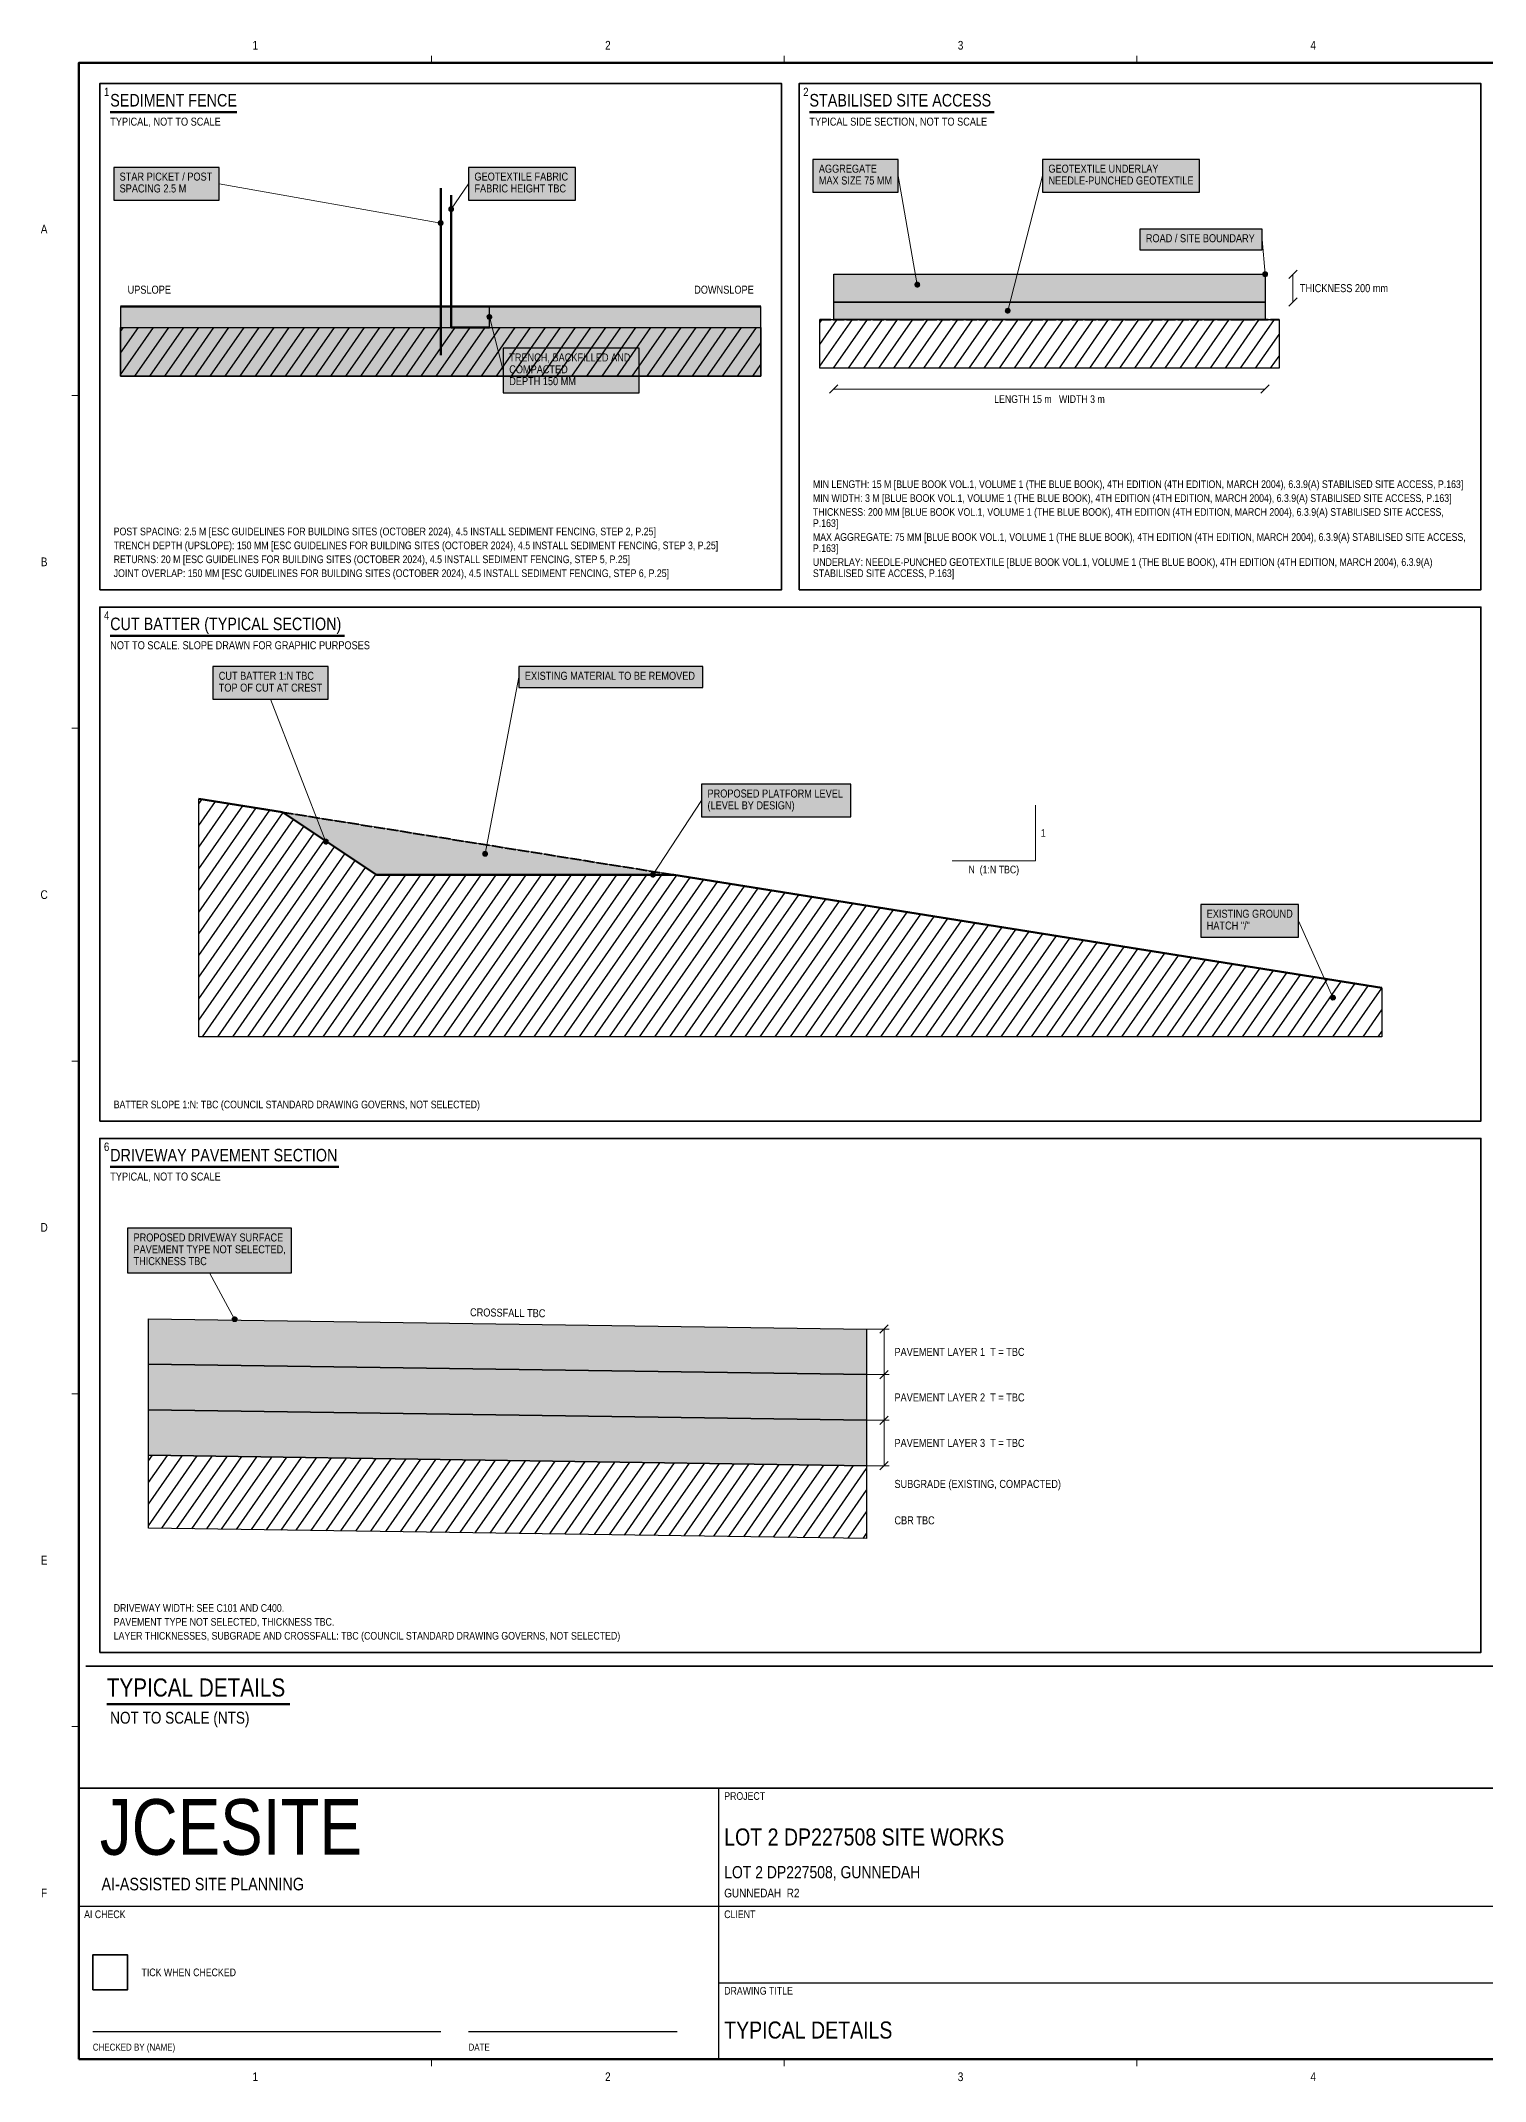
# Paper-space layout 'C600' of a CAD drawing. Header units: metres, sheet in millimetres. Extents: x 9 to 837, y 4 to 590.
# Drawn here: x 9 to 424, y 4 to 590 of the extents above; entities that cross this region are included whole.
import ezdxf
from ezdxf.enums import TextEntityAlignment as Align

# ---------------------------------------------------------------- set-up
doc = ezdxf.new("R2010")
doc.units = ezdxf.units.M
doc.header["$LTSCALE"] = 2.5
doc.linetypes.add('DASHED', pattern=[1.524, 1.27, -0.254])
for name, color, linetype, lineweight in [('JCS-ANNO-DETL-HATCH', 7, 'CONTINUOUS', 25), ('JCS-ANNO-DETL-LINE', 7, 'CONTINUOUS', 25), ('JCS-ANNO-DIMS-LINE', 7, 'CONTINUOUS', 18), ('JCS-ANNO-DIMS-TEXT', 7, 'CONTINUOUS', 18), ('JCS-ANNO-NOTE-HATCH', 7, 'CONTINUOUS', 18), ('JCS-ANNO-NOTE-LINE', 7, 'CONTINUOUS', 18), ('JCS-ANNO-NOTE-TEXT', 7, 'CONTINUOUS', 18), ('JCS-FRAM-AICK-LINE', 1, 'CONTINUOUS', 35), ('JCS-FRAM-GRID-LINE', 8, 'CONTINUOUS', 9), ('JCS-FRAM-GRID-TEXT', 8, 'CONTINUOUS', 9), ('JCS-FRAM-TTLB-LINE', 7, 'CONTINUOUS', 25), ('JCS-FRAM-TTLB-TEXT', 7, 'CONTINUOUS', 25), ('JCS-SITE-EART-LINE', 4, 'CONTINUOUS', 25)]:
    doc.layers.add(name, color=color, linetype=linetype, lineweight=lineweight)
doc.styles.add('ARIAL NARROW', font='arialn.ttf')

psp = doc.layouts.new('C600')

# ---------------------------------------------------------------- hatches: boundary and pattern name
at = {"layer": 'JCS-ANNO-DETL-HATCH', "true_color": 0xbdbdbd}
psp.add_hatch(color=7, dxfattribs=at).paths.add_polyline_path([(237, 523.18), (361, 523.18), (361, 515.18), (237, 515.18)])
at = {"layer": 'JCS-ANNO-DETL-HATCH', "true_color": 0xf5f5f5}
psp.add_hatch(color=7, dxfattribs=at).paths.add_polyline_path([(32, 493.9), (216, 493.9), (216, 513.9), (32, 513.9)])
at = {"layer": 'JCS-ANNO-DETL-HATCH', "true_color": 0xe6e6e6}
psp.add_hatch(color=7, dxfattribs=at).paths.add_polyline_path([(237, 515.18), (361, 515.18), (361, 510.18), (237, 510.18)])
at = {"layer": 'JCS-ANNO-DETL-HATCH', "true_color": 0x000000}
h = psp.add_hatch(dxfattribs=at)
h.set_pattern_fill('ANSI31', scale=1.12, angle=10.17)
h.paths.add_polyline_path([(32, 507.9), (216, 507.9), (216, 493.9), (32, 493.9)])
h = psp.add_hatch(dxfattribs=at)
h.set_pattern_fill('ANSI31', scale=1.12, angle=10.17)
h.paths.add_polyline_path([(233, 510.18), (365, 510.18), (365, 496.18), (233, 496.18)])
h = psp.add_hatch(dxfattribs=at)
h.set_pattern_fill('ANSI31', scale=1.12, angle=10.17)
h.paths.add_polyline_path([(54.5, 372.39), (78.5, 368.55), (105.5, 350.55), (191, 350.55), (394.5, 317.99), (394.5, 303.99), (54.5, 303.99)])
at = {"layer": 'JCS-ANNO-DETL-HATCH', "true_color": 0xffffff}
psp.add_hatch(color=7, dxfattribs=at).paths.add_polyline_path([(78.5, 368.55), (105.5, 350.55), (191, 350.55)])
at = {"layer": 'JCS-ANNO-DETL-HATCH', "true_color": 0xf7f7f7}
for points in [[(40, 222.92), (246.44, 219.92), (246.44, 206.83), (40, 209.83)], [(40, 209.83), (246.44, 206.83), (246.44, 193.74), (40, 196.74)], [(40, 196.74), (246.44, 193.74), (246.44, 180.66), (40, 183.66)]]:
    psp.add_hatch(color=7, dxfattribs=at).paths.add_polyline_path(points)
at = {"layer": 'JCS-ANNO-DETL-HATCH', "true_color": 0x000000}
h = psp.add_hatch(dxfattribs=at)
h.set_pattern_fill('ANSI31', scale=1.12, angle=10.17)
h.paths.add_polyline_path([(40, 183.66), (246.44, 180.66), (246.44, 159.72), (40, 162.72)])
at = {"layer": 'JCS-ANNO-NOTE-HATCH', "true_color": 0xffffff}
for points in [[(30, 544.5), (60.33, 544.5), (60.33, 553.9), (30, 553.9)], [(132, 544.5), (162.77, 544.5), (162.77, 553.9), (132, 553.9)], [(231, 546.78), (255.48, 546.78), (255.48, 556.18), (231, 556.18)], [(297, 546.78), (342.11, 546.78), (342.11, 556.18), (297, 556.18)], [(325, 530.18), (360.15, 530.18), (360.15, 536.18), (325, 536.18)], [(142, 489.1), (181.09, 489.1), (181.09, 501.9), (142, 501.9)], [(58.5, 400.99), (91.61, 400.99), (91.61, 410.39), (58.5, 410.39)], [(146.5, 404.39), (199.36, 404.39), (199.36, 410.39), (146.5, 410.39)], [(199, 367.15), (241.91, 367.15), (241.91, 376.55), (199, 376.55)], [(342.5, 332.59), (370.63, 332.59), (370.63, 341.99), (342.5, 341.99)], [(34, 236.12), (81.16, 236.12), (81.16, 248.92), (34, 248.92)]]:
    psp.add_hatch(color=7, dxfattribs=at).paths.add_polyline_path(points)
at = {"layer": 'JCS-ANNO-NOTE-HATCH', "true_color": 0x000000}
for points in [[(127.7, 541.9), (127.68, 542.06), (127.63, 542.2), (127.55, 542.34), (127.44, 542.45), (127.3, 542.53), (127.16, 542.58), (127, 542.6), (126.84, 542.58), (126.7, 542.53), (126.56, 542.45), (126.45, 542.34), (126.37, 542.2), (126.32, 542.06), (126.3, 541.9), (126.32, 541.74), (126.37, 541.6), (126.45, 541.46), (126.56, 541.35), (126.7, 541.27), (126.84, 541.22), (127, 541.2), (127.16, 541.22), (127.3, 541.27), (127.44, 541.35), (127.55, 541.46), (127.63, 541.6), (127.68, 541.74)], [(124.7, 537.9), (124.68, 538.06), (124.63, 538.2), (124.55, 538.34), (124.44, 538.45), (124.3, 538.53), (124.16, 538.58), (124, 538.6), (123.84, 538.58), (123.7, 538.53), (123.56, 538.45), (123.45, 538.34), (123.37, 538.2), (123.32, 538.06), (123.3, 537.9), (123.32, 537.74), (123.37, 537.6), (123.45, 537.46), (123.56, 537.35), (123.7, 537.27), (123.84, 537.22), (124, 537.2), (124.16, 537.22), (124.3, 537.27), (124.44, 537.35), (124.55, 537.46), (124.63, 537.6), (124.68, 537.74)], [(361.7, 523.18), (361.68, 523.34), (361.63, 523.49), (361.55, 523.62), (361.44, 523.73), (361.3, 523.82), (361.16, 523.87), (361, 523.88), (360.84, 523.87), (360.7, 523.82), (360.56, 523.73), (360.45, 523.62), (360.37, 523.49), (360.32, 523.34), (360.3, 523.18), (360.32, 523.03), (360.37, 522.88), (360.45, 522.75), (360.56, 522.64), (360.7, 522.55), (360.84, 522.5), (361, 522.48), (361.16, 522.5), (361.3, 522.55), (361.44, 522.64), (361.55, 522.75), (361.63, 522.88), (361.68, 523.03)], [(261.7, 520.18), (261.68, 520.34), (261.63, 520.49), (261.55, 520.62), (261.44, 520.73), (261.3, 520.82), (261.16, 520.87), (261, 520.88), (260.84, 520.87), (260.7, 520.82), (260.56, 520.73), (260.45, 520.62), (260.37, 520.49), (260.32, 520.34), (260.3, 520.18), (260.32, 520.03), (260.37, 519.88), (260.45, 519.75), (260.56, 519.64), (260.7, 519.55), (260.84, 519.5), (261, 519.48), (261.16, 519.5), (261.3, 519.55), (261.44, 519.64), (261.55, 519.75), (261.63, 519.88), (261.68, 520.03)], [(138.7, 510.9), (138.68, 511.06), (138.63, 511.2), (138.55, 511.34), (138.44, 511.45), (138.3, 511.53), (138.16, 511.58), (138, 511.6), (137.84, 511.58), (137.7, 511.53), (137.56, 511.45), (137.45, 511.34), (137.37, 511.2), (137.32, 511.06), (137.3, 510.9), (137.32, 510.74), (137.37, 510.6), (137.45, 510.46), (137.56, 510.35), (137.7, 510.27), (137.84, 510.22), (138, 510.2), (138.16, 510.22), (138.3, 510.27), (138.44, 510.35), (138.55, 510.46), (138.63, 510.6), (138.68, 510.74)], [(287.7, 512.68), (287.68, 512.84), (287.63, 512.99), (287.55, 513.12), (287.44, 513.23), (287.3, 513.32), (287.16, 513.37), (287, 513.38), (286.84, 513.37), (286.7, 513.32), (286.56, 513.23), (286.45, 513.12), (286.37, 512.99), (286.32, 512.84), (286.3, 512.68), (286.32, 512.53), (286.37, 512.38), (286.45, 512.25), (286.56, 512.14), (286.7, 512.05), (286.84, 512), (287, 511.98), (287.16, 512), (287.3, 512.05), (287.44, 512.14), (287.55, 512.25), (287.63, 512.38), (287.68, 512.53)], [(91.7, 360.05), (91.68, 360.21), (91.63, 360.36), (91.55, 360.49), (91.44, 360.6), (91.3, 360.68), (91.16, 360.73), (91, 360.75), (90.84, 360.73), (90.7, 360.68), (90.56, 360.6), (90.45, 360.49), (90.37, 360.36), (90.32, 360.21), (90.3, 360.05), (90.32, 359.9), (90.37, 359.75), (90.45, 359.62), (90.56, 359.51), (90.7, 359.42), (90.84, 359.37), (91, 359.35), (91.16, 359.37), (91.3, 359.42), (91.44, 359.51), (91.55, 359.62), (91.63, 359.75), (91.68, 359.9)], [(137.45, 356.55), (137.43, 356.71), (137.38, 356.86), (137.3, 356.99), (137.19, 357.1), (137.05, 357.18), (136.91, 357.23), (136.75, 357.25), (136.59, 357.23), (136.45, 357.18), (136.31, 357.1), (136.2, 356.99), (136.12, 356.86), (136.07, 356.71), (136.05, 356.55), (136.07, 356.4), (136.12, 356.25), (136.2, 356.12), (136.31, 356.01), (136.45, 355.92), (136.59, 355.87), (136.75, 355.85), (136.91, 355.87), (137.05, 355.92), (137.19, 356.01), (137.3, 356.12), (137.38, 356.25), (137.43, 356.4)], [(185.7, 350.55), (185.68, 350.71), (185.63, 350.86), (185.55, 350.99), (185.44, 351.1), (185.3, 351.18), (185.16, 351.23), (185, 351.25), (184.84, 351.23), (184.7, 351.18), (184.56, 351.1), (184.45, 350.99), (184.37, 350.86), (184.32, 350.71), (184.3, 350.55), (184.32, 350.4), (184.37, 350.25), (184.45, 350.12), (184.56, 350.01), (184.7, 349.92), (184.84, 349.87), (185, 349.85), (185.16, 349.87), (185.3, 349.92), (185.44, 350.01), (185.55, 350.12), (185.63, 350.25), (185.68, 350.4)], [(381.2, 315.23), (381.18, 315.39), (381.13, 315.54), (381.05, 315.67), (380.94, 315.78), (380.8, 315.86), (380.66, 315.91), (380.5, 315.93), (380.34, 315.91), (380.2, 315.86), (380.06, 315.78), (379.95, 315.67), (379.87, 315.54), (379.82, 315.39), (379.8, 315.23), (379.82, 315.08), (379.87, 314.93), (379.95, 314.8), (380.06, 314.69), (380.2, 314.6), (380.34, 314.55), (380.5, 314.53), (380.66, 314.55), (380.8, 314.6), (380.94, 314.69), (381.05, 314.8), (381.13, 314.93), (381.18, 315.08)], [(65.47, 222.77), (65.46, 222.93), (65.4, 223.08), (65.32, 223.21), (65.21, 223.32), (65.08, 223.4), (64.93, 223.45), (64.77, 223.47), (64.62, 223.45), (64.47, 223.4), (64.34, 223.32), (64.23, 223.21), (64.14, 223.08), (64.09, 222.93), (64.07, 222.77), (64.09, 222.62), (64.14, 222.47), (64.23, 222.34), (64.34, 222.22), (64.47, 222.14), (64.62, 222.09), (64.77, 222.07), (64.93, 222.09), (65.08, 222.14), (65.21, 222.22), (65.32, 222.34), (65.4, 222.47), (65.46, 222.62)]]:
    psp.add_hatch(color=7, dxfattribs=at).paths.add_polyline_path(points)

# ---------------------------------------------------------------- linework, layer by layer
at = {"layer": 'JCS-ANNO-DETL-HATCH', "lineweight": 25, "true_color": 0x000000}
for points in [[(237, 523.18), (361, 523.18), (361, 515.18), (237, 515.18)], [(32, 493.9), (216, 493.9), (216, 513.9), (32, 513.9)], [(237, 515.18), (361, 515.18), (361, 510.18), (237, 510.18)], [(32, 507.9), (216, 507.9), (216, 493.9), (32, 493.9)], [(233, 510.18), (365, 510.18), (365, 496.18), (233, 496.18)], [(54.5, 372.39), (78.5, 368.55), (105.5, 350.55), (191, 350.55), (394.5, 317.99), (394.5, 303.99), (54.5, 303.99)], [(40, 222.92), (246.44, 219.92), (246.44, 206.83), (40, 209.83)], [(40, 209.83), (246.44, 206.83), (246.44, 193.74), (40, 196.74)], [(40, 196.74), (246.44, 193.74), (246.44, 180.66), (40, 183.66)], [(40, 183.66), (246.44, 180.66), (246.44, 159.72), (40, 162.72)]]:
    psp.add_lwpolyline(points, close=True, dxfattribs=at)
at = {"layer": 'JCS-ANNO-DETL-HATCH', "lineweight": 20, "true_color": 0x000000}
psp.add_lwpolyline([(78.5, 368.55), (105.5, 350.55), (191, 350.55)], close=True, dxfattribs=at)
at = {"layer": 'JCS-ANNO-DETL-LINE', "lineweight": 90, "true_color": 0x000000}
psp.add_lwpolyline([(124, 499.9), (124, 547.9)], dxfattribs=at)
at = {"layer": 'JCS-ANNO-DETL-LINE', "lineweight": 50, "true_color": 0x1a661a}
for points in [[(127, 507.9), (127, 545.9)], [(127, 507.9), (138, 507.9)]]:
    psp.add_lwpolyline(points, dxfattribs=at)
at = {"layer": 'JCS-ANNO-DETL-LINE', "lineweight": 60, "true_color": 0x000000}
psp.add_lwpolyline([(32, 513.9), (216, 513.9)], dxfattribs=at)
at = {"layer": 'JCS-ANNO-DETL-LINE', "linetype": 'DASHED', "lineweight": 30, "true_color": 0x000000}
psp.add_lwpolyline([(138, 507.9), (138, 513.9)], dxfattribs=at)
at = {"layer": 'JCS-ANNO-DETL-LINE', "linetype": 'DASHED', "lineweight": 40, "true_color": 0x1a1a1a}
psp.add_lwpolyline([(233, 510.18), (365, 510.18)], dxfattribs=at)
at = {"layer": 'JCS-ANNO-DIMS-LINE', "lineweight": 30}
for points in [[(367.8, 521.98), (370.2, 524.38)], [(367.8, 513.98), (370.2, 516.38)], [(235.8, 488.98), (238.2, 491.38)], [(359.8, 488.98), (362.2, 491.38)], [(250.24, 218.72), (252.64, 221.12)], [(250.24, 205.63), (252.64, 208.03)], [(250.24, 205.63), (252.64, 208.03)], [(250.24, 192.54), (252.64, 194.94)], [(250.24, 192.54), (252.64, 194.94)], [(250.24, 179.46), (252.64, 181.86)]]:
    psp.add_lwpolyline(points, dxfattribs=at)
at = {"layer": 'JCS-ANNO-DIMS-LINE', "lineweight": 20}
for points in [[(369, 515.18), (369, 523.18)], [(237, 490.18), (361, 490.18)], [(271, 354.55), (295, 354.55), (295, 370.55)], [(251.44, 206.83), (251.44, 219.92)], [(251.44, 193.74), (251.44, 206.83)], [(251.44, 180.66), (251.44, 193.74)]]:
    psp.add_lwpolyline(points, dxfattribs=at)
at = {"layer": 'JCS-ANNO-DIMS-LINE', "lineweight": 9, "true_color": 0x9c9c9c}
for points in [[(246.44, 219.92), (252.94, 219.92)], [(246.44, 206.83), (252.94, 206.83)], [(246.44, 193.74), (252.94, 193.74)], [(246.44, 180.66), (252.94, 180.66)]]:
    psp.add_lwpolyline(points, dxfattribs=at)
at = {"layer": 'JCS-ANNO-NOTE-HATCH', "lineweight": 25, "true_color": 0x000000}
for points in [[(30, 544.5), (60.33, 544.5), (60.33, 553.9), (30, 553.9)], [(132, 544.5), (162.77, 544.5), (162.77, 553.9), (132, 553.9)], [(231, 546.78), (255.48, 546.78), (255.48, 556.18), (231, 556.18)], [(297, 546.78), (342.11, 546.78), (342.11, 556.18), (297, 556.18)], [(325, 530.18), (360.15, 530.18), (360.15, 536.18), (325, 536.18)], [(142, 489.1), (181.09, 489.1), (181.09, 501.9), (142, 501.9)], [(58.5, 400.99), (91.61, 400.99), (91.61, 410.39), (58.5, 410.39)], [(146.5, 404.39), (199.36, 404.39), (199.36, 410.39), (146.5, 410.39)], [(199, 367.15), (241.91, 367.15), (241.91, 376.55), (199, 376.55)], [(342.5, 332.59), (370.63, 332.59), (370.63, 341.99), (342.5, 341.99)], [(34, 236.12), (81.16, 236.12), (81.16, 248.92), (34, 248.92)]]:
    psp.add_lwpolyline(points, close=True, dxfattribs=at)
at = {"layer": 'JCS-ANNO-NOTE-HATCH', "lineweight": 20, "true_color": 0x000000}
for points in [[(127.7, 541.9), (127.68, 542.06), (127.63, 542.2), (127.55, 542.34), (127.44, 542.45), (127.3, 542.53), (127.16, 542.58), (127, 542.6), (126.84, 542.58), (126.7, 542.53), (126.56, 542.45), (126.45, 542.34), (126.37, 542.2), (126.32, 542.06), (126.3, 541.9), (126.32, 541.74), (126.37, 541.6), (126.45, 541.46), (126.56, 541.35), (126.7, 541.27), (126.84, 541.22), (127, 541.2), (127.16, 541.22), (127.3, 541.27), (127.44, 541.35), (127.55, 541.46), (127.63, 541.6), (127.68, 541.74)], [(124.7, 537.9), (124.68, 538.06), (124.63, 538.2), (124.55, 538.34), (124.44, 538.45), (124.3, 538.53), (124.16, 538.58), (124, 538.6), (123.84, 538.58), (123.7, 538.53), (123.56, 538.45), (123.45, 538.34), (123.37, 538.2), (123.32, 538.06), (123.3, 537.9), (123.32, 537.74), (123.37, 537.6), (123.45, 537.46), (123.56, 537.35), (123.7, 537.27), (123.84, 537.22), (124, 537.2), (124.16, 537.22), (124.3, 537.27), (124.44, 537.35), (124.55, 537.46), (124.63, 537.6), (124.68, 537.74)], [(361.7, 523.18), (361.68, 523.34), (361.63, 523.49), (361.55, 523.62), (361.44, 523.73), (361.3, 523.82), (361.16, 523.87), (361, 523.88), (360.84, 523.87), (360.7, 523.82), (360.56, 523.73), (360.45, 523.62), (360.37, 523.49), (360.32, 523.34), (360.3, 523.18), (360.32, 523.03), (360.37, 522.88), (360.45, 522.75), (360.56, 522.64), (360.7, 522.55), (360.84, 522.5), (361, 522.48), (361.16, 522.5), (361.3, 522.55), (361.44, 522.64), (361.55, 522.75), (361.63, 522.88), (361.68, 523.03)], [(261.7, 520.18), (261.68, 520.34), (261.63, 520.49), (261.55, 520.62), (261.44, 520.73), (261.3, 520.82), (261.16, 520.87), (261, 520.88), (260.84, 520.87), (260.7, 520.82), (260.56, 520.73), (260.45, 520.62), (260.37, 520.49), (260.32, 520.34), (260.3, 520.18), (260.32, 520.03), (260.37, 519.88), (260.45, 519.75), (260.56, 519.64), (260.7, 519.55), (260.84, 519.5), (261, 519.48), (261.16, 519.5), (261.3, 519.55), (261.44, 519.64), (261.55, 519.75), (261.63, 519.88), (261.68, 520.03)], [(138.7, 510.9), (138.68, 511.06), (138.63, 511.2), (138.55, 511.34), (138.44, 511.45), (138.3, 511.53), (138.16, 511.58), (138, 511.6), (137.84, 511.58), (137.7, 511.53), (137.56, 511.45), (137.45, 511.34), (137.37, 511.2), (137.32, 511.06), (137.3, 510.9), (137.32, 510.74), (137.37, 510.6), (137.45, 510.46), (137.56, 510.35), (137.7, 510.27), (137.84, 510.22), (138, 510.2), (138.16, 510.22), (138.3, 510.27), (138.44, 510.35), (138.55, 510.46), (138.63, 510.6), (138.68, 510.74)], [(287.7, 512.68), (287.68, 512.84), (287.63, 512.99), (287.55, 513.12), (287.44, 513.23), (287.3, 513.32), (287.16, 513.37), (287, 513.38), (286.84, 513.37), (286.7, 513.32), (286.56, 513.23), (286.45, 513.12), (286.37, 512.99), (286.32, 512.84), (286.3, 512.68), (286.32, 512.53), (286.37, 512.38), (286.45, 512.25), (286.56, 512.14), (286.7, 512.05), (286.84, 512), (287, 511.98), (287.16, 512), (287.3, 512.05), (287.44, 512.14), (287.55, 512.25), (287.63, 512.38), (287.68, 512.53)], [(91.7, 360.05), (91.68, 360.21), (91.63, 360.36), (91.55, 360.49), (91.44, 360.6), (91.3, 360.68), (91.16, 360.73), (91, 360.75), (90.84, 360.73), (90.7, 360.68), (90.56, 360.6), (90.45, 360.49), (90.37, 360.36), (90.32, 360.21), (90.3, 360.05), (90.32, 359.9), (90.37, 359.75), (90.45, 359.62), (90.56, 359.51), (90.7, 359.42), (90.84, 359.37), (91, 359.35), (91.16, 359.37), (91.3, 359.42), (91.44, 359.51), (91.55, 359.62), (91.63, 359.75), (91.68, 359.9)], [(137.45, 356.55), (137.43, 356.71), (137.38, 356.86), (137.3, 356.99), (137.19, 357.1), (137.05, 357.18), (136.91, 357.23), (136.75, 357.25), (136.59, 357.23), (136.45, 357.18), (136.31, 357.1), (136.2, 356.99), (136.12, 356.86), (136.07, 356.71), (136.05, 356.55), (136.07, 356.4), (136.12, 356.25), (136.2, 356.12), (136.31, 356.01), (136.45, 355.92), (136.59, 355.87), (136.75, 355.85), (136.91, 355.87), (137.05, 355.92), (137.19, 356.01), (137.3, 356.12), (137.38, 356.25), (137.43, 356.4)], [(185.7, 350.55), (185.68, 350.71), (185.63, 350.86), (185.55, 350.99), (185.44, 351.1), (185.3, 351.18), (185.16, 351.23), (185, 351.25), (184.84, 351.23), (184.7, 351.18), (184.56, 351.1), (184.45, 350.99), (184.37, 350.86), (184.32, 350.71), (184.3, 350.55), (184.32, 350.4), (184.37, 350.25), (184.45, 350.12), (184.56, 350.01), (184.7, 349.92), (184.84, 349.87), (185, 349.85), (185.16, 349.87), (185.3, 349.92), (185.44, 350.01), (185.55, 350.12), (185.63, 350.25), (185.68, 350.4)], [(381.2, 315.23), (381.18, 315.39), (381.13, 315.54), (381.05, 315.67), (380.94, 315.78), (380.8, 315.86), (380.66, 315.91), (380.5, 315.93), (380.34, 315.91), (380.2, 315.86), (380.06, 315.78), (379.95, 315.67), (379.87, 315.54), (379.82, 315.39), (379.8, 315.23), (379.82, 315.08), (379.87, 314.93), (379.95, 314.8), (380.06, 314.69), (380.2, 314.6), (380.34, 314.55), (380.5, 314.53), (380.66, 314.55), (380.8, 314.6), (380.94, 314.69), (381.05, 314.8), (381.13, 314.93), (381.18, 315.08)], [(65.47, 222.77), (65.46, 222.93), (65.4, 223.08), (65.32, 223.21), (65.21, 223.32), (65.08, 223.4), (64.93, 223.45), (64.77, 223.47), (64.62, 223.45), (64.47, 223.4), (64.34, 223.32), (64.23, 223.21), (64.14, 223.08), (64.09, 222.93), (64.07, 222.77), (64.09, 222.62), (64.14, 222.47), (64.23, 222.34), (64.34, 222.22), (64.47, 222.14), (64.62, 222.09), (64.77, 222.07), (64.93, 222.09), (65.08, 222.14), (65.21, 222.22), (65.32, 222.34), (65.4, 222.47), (65.46, 222.62)]]:
    psp.add_lwpolyline(points, close=True, dxfattribs=at)
at = {"layer": 'JCS-ANNO-NOTE-LINE', "lineweight": 35, "true_color": 0x000000}
for points in [[(26, 432.47), (222, 432.47), (222, 578), (26, 578)], [(227, 432.47), (423, 432.47), (423, 578), (227, 578)], [(26, 279.74), (423, 279.74), (423, 427.47), (26, 427.47)], [(26, 127), (423, 127), (423, 274.74), (26, 274.74)]]:
    psp.add_lwpolyline(points, close=True, dxfattribs=at)
at = {"layer": 'JCS-ANNO-NOTE-LINE', "lineweight": 70, "true_color": 0xcc1414}
for points in [[(29, 569.8), (65.42, 569.8)], [(230, 569.8), (283.14, 569.8)], [(29, 419.27), (96.33, 419.27)], [(29, 266.53), (94.73, 266.53)], [(28, 112.1), (80.6, 112.1)]]:
    psp.add_lwpolyline(points, dxfattribs=at)
at = {"layer": 'JCS-ANNO-NOTE-LINE', "lineweight": 20}
for points in [[(255.48, 551.48), (261, 520.18)], [(297, 551.48), (287, 512.68)], [(60.33, 549.2), (124, 537.9)], [(132, 549.2), (127, 541.9)], [(360.15, 533.18), (361, 523.18)], [(142, 495.5), (138, 510.9)], [(146.5, 407.39), (136.75, 356.55)], [(75.05, 400.99), (91, 360.05)], [(199, 371.85), (185, 350.55)], [(370.63, 337.29), (380.5, 315.23)], [(57.58, 236.12), (64.77, 222.77)]]:
    psp.add_lwpolyline(points, dxfattribs=at)
at = {"layer": 'JCS-ANNO-NOTE-LINE', "lineweight": 35, "true_color": 0x000000}
psp.add_lwpolyline([(22, 123), (829, 123)], dxfattribs=at)
at = {"layer": 'JCS-FRAM-AICK-LINE', "lineweight": 35}
psp.add_lwpolyline([(24, 30), (34, 30), (34, 40), (24, 40)], close=True, dxfattribs=at)
at = {"layer": 'JCS-FRAM-GRID-LINE', "lineweight": 9, "true_color": 0x9c9c9c}
for points in [[(121.38, 584), (121.38, 586)], [(222.75, 584), (222.75, 586)], [(324.12, 584), (324.12, 586)], [(18, 488.33), (20, 488.33)], [(18, 392.67), (20, 392.67)], [(18, 297), (20, 297)], [(18, 201.33), (20, 201.33)], [(18, 105.67), (20, 105.67)], [(121.38, 8), (121.38, 10)], [(222.75, 8), (222.75, 10)], [(324.12, 8), (324.12, 10)]]:
    psp.add_lwpolyline(points, dxfattribs=at)
at = {"layer": 'JCS-FRAM-TTLB-LINE', "lineweight": 50}
psp.add_lwpolyline([(20, 10), (831, 10), (831, 584), (20, 584)], close=True, dxfattribs=at)
at = {"layer": 'JCS-FRAM-TTLB-LINE', "lineweight": 35}
psp.add_lwpolyline([(20, 10), (831, 10), (831, 88), (20, 88)], close=True, dxfattribs=at)
at = {"layer": 'JCS-FRAM-TTLB-LINE', "lineweight": 25}
for points in [[(204, 10), (204, 88)], [(20, 54), (204, 54)], [(204, 54), (451, 54)], [(204, 32), (451, 32)], [(24, 18), (124, 18)], [(132, 18), (192, 18)]]:
    psp.add_lwpolyline(points, dxfattribs=at)
at = {"layer": 'JCS-SITE-EART-LINE', "lineweight": 50, "true_color": 0x000000}
for points in [[(54.5, 372.39), (78.5, 368.55)], [(191, 350.55), (394.5, 317.99)]]:
    psp.add_lwpolyline(points, dxfattribs=at)
at = {"layer": 'JCS-SITE-EART-LINE', "linetype": 'DASHED', "lineweight": 40, "true_color": 0x000000}
psp.add_lwpolyline([(78.5, 368.55), (191, 350.55)], dxfattribs=at)
at = {"layer": 'JCS-SITE-EART-LINE', "lineweight": 90, "true_color": 0xd9261a}
psp.add_lwpolyline([(78.5, 368.55), (105.5, 350.55)], dxfattribs=at)
at = {"layer": 'JCS-SITE-EART-LINE', "lineweight": 70, "true_color": 0x000000}
psp.add_lwpolyline([(105.5, 350.55), (191, 350.55)], dxfattribs=at)

# ---------------------------------------------------------------- texts
at = {"layer": 'JCS-ANNO-DIMS-TEXT', "style": 'ARIAL NARROW'}
for s, height, p in [('THICKNESS 200 mm', 2.3, (371, 519.18)), ('1', 2.2, (296.5, 362.55)), ('PAVEMENT LAYER 1  T = TBC', 2.3, (254.44, 213.37)), ('PAVEMENT LAYER 2  T = TBC', 2.3, (254.44, 200.29)), ('PAVEMENT LAYER 3  T = TBC', 2.3, (254.44, 187.2)), ('SUBGRADE (EXISTING, COMPACTED)', 2.3, (254.44, 175.42)), ('CBR TBC', 2.3, (254.44, 164.95))]:
    psp.add_text(s, height=height, dxfattribs=at).set_placement(p, align=Align.MIDDLE_LEFT)
for s, p in [('LENGTH 15 m   WIDTH 3 m', (299, 488.38)), ('N  (1:N TBC)', (283, 353.15))]:
    psp.add_text(s, height=2.2, dxfattribs=at).set_placement(p, align=Align.TOP_CENTER)
at = {"layer": 'JCS-ANNO-NOTE-TEXT', "true_color": 0xb81a1a, "style": 'ARIAL NARROW'}
for s, p in [('1', (27.2, 576.8)), ('2', (228.2, 576.8)), ('4', (27.2, 426.27)), ('6', (27.2, 273.54))]:
    psp.add_text(s, height=2.4, dxfattribs=at).set_placement(p, align=Align.TOP_LEFT)
at = {"layer": 'JCS-ANNO-NOTE-TEXT', "style": 'ARIAL NARROW'}
for s, height, p in [('SEDIMENT FENCE', 3.6, (29, 575)), ('STABILISED SITE ACCESS', 3.6, (230, 575)), ('TYPICAL, NOT TO SCALE', 2.3, (29, 568.2)), ('TYPICAL SIDE SECTION, NOT TO SCALE', 2.3, (230, 568.2)), ('STAR PICKET / POST', 2.3, (31.7, 552.4)), ('GEOTEXTILE FABRIC', 2.3, (133.7, 552.4)), ('AGGREGATE', 2.3, (232.7, 554.68)), ('GEOTEXTILE UNDERLAY', 2.3, (298.7, 554.68)), ('SPACING 2.5 M', 2.3, (31.7, 549)), ('FABRIC HEIGHT TBC', 2.3, (133.7, 549)), ('MAX SIZE 75 MM', 2.3, (232.7, 551.28)), ('NEEDLE-PUNCHED GEOTEXTILE', 2.3, (298.7, 551.28)), ('ROAD / SITE BOUNDARY', 2.3, (326.7, 534.68)), ('TRENCH, BACKFILLED AND', 2.3, (143.7, 500.4)), ('COMPACTED', 2.3, (143.7, 497)), ('DEPTH 150 MM', 2.3, (143.7, 493.6)), ('CUT BATTER (TYPICAL SECTION)', 3.6, (29, 424.47)), ('NOT TO SCALE. SLOPE DRAWN FOR GRAPHIC PURPOSES', 2.3, (29, 417.67)), ('TOP OF CUT AT CREST', 2.3, (60.2, 405.49)), ('CUT BATTER 1:N TBC', 2.3, (60.2, 408.89)), ('EXISTING MATERIAL TO BE REMOVED', 2.3, (148.2, 408.89)), ('(LEVEL BY DESIGN)', 2.3, (200.7, 371.65)), ('PROPOSED PLATFORM LEVEL', 2.3, (200.7, 375.05)), ('EXISTING GROUND', 2.3, (344.2, 340.49)), ('HATCH "/"', 2.3, (344.2, 337.09)), ('DRIVEWAY PAVEMENT SECTION', 3.6, (29, 271.74)), ('TYPICAL, NOT TO SCALE', 2.3, (29, 264.93)), ('PROPOSED DRIVEWAY SURFACE', 2.3, (35.7, 247.42)), ('THICKNESS TBC', 2.3, (35.7, 240.62)), ('PAVEMENT TYPE NOT SELECTED,', 2.3, (35.7, 244.02)), ('TYPICAL DETAILS', 5.2, (28, 119.5)), ('NOT TO SCALE (NTS)', 3.4, (29, 109.9))]:
    psp.add_text(s, height=height, dxfattribs=at).set_placement(p, align=Align.TOP_LEFT)
for s, height, p in [('UPSLOPE', 2.3, (34, 516.9)), ('MIN LENGTH: 15 M [BLUE BOOK VOL.1, VOLUME 1 (THE BLUE BOOK), 4TH EDITION (4TH EDITION, MARCH 2004), 6.3.9(A) STABILISED SITE ACCESS, P.163]', 2.2, (231, 461.07)), ('MIN WIDTH: 3 M [BLUE BOOK VOL.1, VOLUME 1 (THE BLUE BOOK), 4TH EDITION (4TH EDITION, MARCH 2004), 6.3.9(A) STABILISED SITE ACCESS, P.163]', 2.2, (231, 457.07)), ('THICKNESS: 200 MM [BLUE BOOK VOL.1, VOLUME 1 (THE BLUE BOOK), 4TH EDITION (4TH EDITION, MARCH 2004), 6.3.9(A) STABILISED SITE ACCESS,', 2.2, (231, 453.07)), ('P.163]', 2.2, (231, 449.87)), ('TRENCH DEPTH (UPSLOPE): 150 MM [ESC GUIDELINES FOR BUILDING SITES (OCTOBER 2024), 4.5 INSTALL SEDIMENT FENCING, STEP 3, P.25]', 2.2, (30, 443.47)), ('POST SPACING: 2.5 M [ESC GUIDELINES FOR BUILDING SITES (OCTOBER 2024), 4.5 INSTALL SEDIMENT FENCING, STEP 2, P.25]', 2.2, (30, 447.47)), ('MAX AGGREGATE: 75 MM [BLUE BOOK VOL.1, VOLUME 1 (THE BLUE BOOK), 4TH EDITION (4TH EDITION, MARCH 2004), 6.3.9(A) STABILISED SITE ACCESS,', 2.2, (231, 445.87)), ('RETURNS: 20 M [ESC GUIDELINES FOR BUILDING SITES (OCTOBER 2024), 4.5 INSTALL SEDIMENT FENCING, STEP 5, P.25]', 2.2, (30, 439.47)), ('UNDERLAY: NEEDLE-PUNCHED GEOTEXTILE [BLUE BOOK VOL.1, VOLUME 1 (THE BLUE BOOK), 4TH EDITION (4TH EDITION, MARCH 2004), 6.3.9(A)', 2.2, (231, 438.67)), ('P.163]', 2.2, (231, 442.67)), ('JOINT OVERLAP: 150 MM [ESC GUIDELINES FOR BUILDING SITES (OCTOBER 2024), 4.5 INSTALL SEDIMENT FENCING, STEP 6, P.25]', 2.2, (30, 435.47)), ('STABILISED SITE ACCESS, P.163]', 2.2, (231, 435.47)), ('DRIVEWAY WIDTH: SEE C101 AND C400.', 2.2, (30, 138))]:
    psp.add_text(s, height=height, dxfattribs=at).set_placement(p, align=Align.BOTTOM_LEFT)
psp.add_text('DOWNSLOPE', height=2.3, dxfattribs=at).set_placement((214, 516.9), align=Align.BOTTOM_RIGHT)
at = {"layer": 'JCS-ANNO-NOTE-TEXT', "true_color": 0xb81a1a, "style": 'ARIAL NARROW'}
for s, p in [('BATTER SLOPE 1:N: TBC (COUNCIL STANDARD DRAWING GOVERNS, NOT SELECTED)', (30, 282.74)), ('PAVEMENT TYPE NOT SELECTED, THICKNESS TBC.', (30, 134)), ('LAYER THICKNESSES, SUBGRADE AND CROSSFALL: TBC (COUNCIL STANDARD DRAWING GOVERNS, NOT SELECTED)', (30, 130))]:
    psp.add_text(s, height=2.2, dxfattribs=at).set_placement(p, align=Align.BOTTOM_LEFT)
at = {"layer": 'JCS-ANNO-NOTE-TEXT', "style": 'ARIAL NARROW'}
psp.add_text('CROSSFALL TBC', height=2.3, rotation=-0.83257, dxfattribs=at).set_placement((143.27, 224.62), align=Align.MIDDLE_CENTER)
at = {"layer": 'JCS-FRAM-GRID-TEXT', "true_color": 0x4c4c4c, "style": 'ARIAL NARROW'}
for s, p in [('1', (70.69, 589)), ('2', (172.06, 589)), ('3', (273.44, 589)), ('4', (374.81, 589)), ('A', (10, 536.17)), ('B', (10, 440.5)), ('C', (10, 344.83)), ('D', (10, 249.17)), ('E', (10, 153.5)), ('F', (10, 57.83)), ('1', (70.69, 5)), ('2', (172.06, 5)), ('3', (273.44, 5)), ('4', (374.81, 5))]:
    psp.add_text(s, height=2.5, dxfattribs=at).set_placement(p, align=Align.MIDDLE_CENTER)
at = {"layer": 'JCS-FRAM-TTLB-TEXT', "style": 'ARIAL NARROW'}
for s, height, p in [('JCESITE', 16, (26, 64)), ('LOT 2 DP227508 SITE WORKS', 4.9, (205.5, 70)), ('LOT 2 DP227508, GUNNEDAH', 3.5, (205.5, 61)), ('AI-ASSISTED SITE PLANNING', 3.6, (26.5, 57.5)), ('GUNNEDAH  R2', 2.5, (205.5, 55.8)), ('TYPICAL DETAILS', 4.9, (205.5, 14.5))]:
    psp.add_text(s, height=height, dxfattribs=at).set_placement(p, align=Align.BOTTOM_LEFT)
at = {"layer": 'JCS-FRAM-TTLB-TEXT', "true_color": 0x4c4c4c, "style": 'ARIAL NARROW'}
for s, height, p in [('PROJECT', 2.2, (205.5, 86.8)), ('AI CHECK', 2.2, (21.5, 52.8)), ('CLIENT', 2.2, (205.5, 52.8)), ('DRAWING TITLE', 2.2, (205.5, 30.8)), ('CHECKED BY (NAME)', 2, (24, 14.5)), ('DATE', 2, (132, 14.5))]:
    psp.add_text(s, height=height, dxfattribs=at).set_placement(p, align=Align.TOP_LEFT)
psp.add_text('TICK WHEN CHECKED', height=2.2, dxfattribs=at).set_placement((38, 35), align=Align.MIDDLE_LEFT)

doc.saveas('drawing.dxf')
